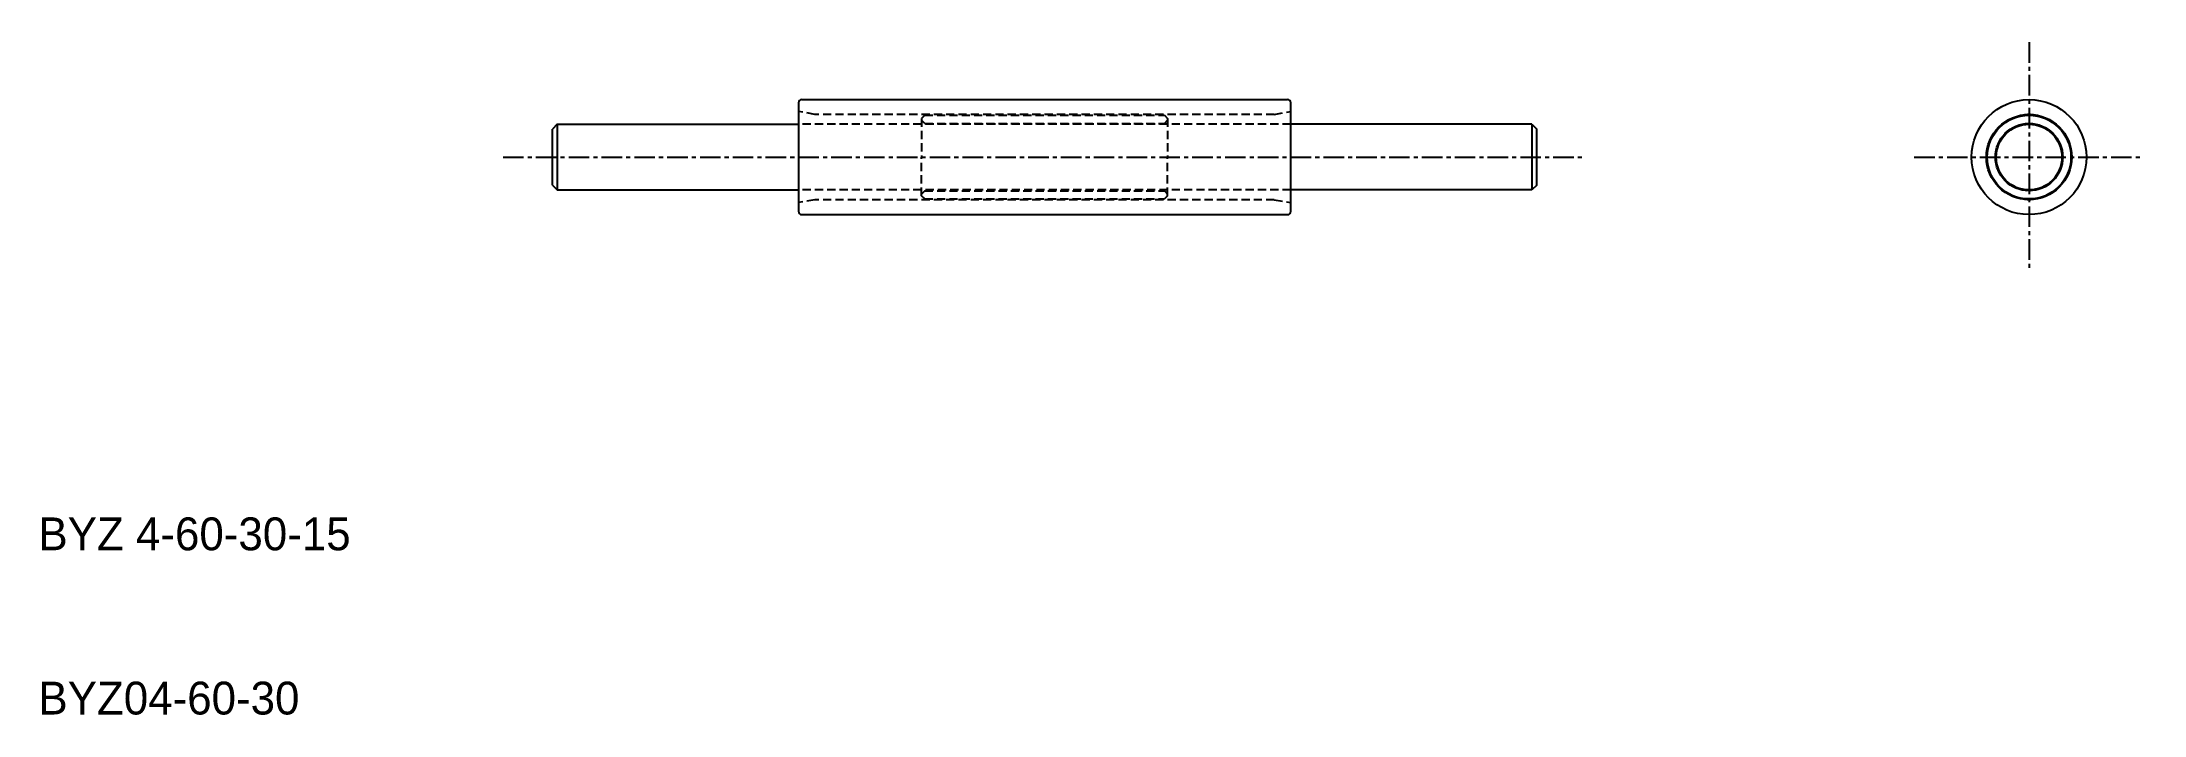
# Model space of a CAD drawing. Extents: x 10 to 138, y 99 to 140.
import ezdxf

# ---------------------------------------------------------------- set-up
doc = ezdxf.new("R2010")
doc.units = 0
doc.linetypes.add('CENTER', pattern=[2, 1.25, -0.25, 0.25, -0.25])
doc.linetypes.add('DASHED', pattern=[0.75, 0.5, -0.25])
doc.layers.get('0').update_dxf_attribs({"linetype": 'CONTINUOUS'})
doc.layers.add('CENTER', color=1, linetype='CENTER')

msp = doc.modelspace()

# ---------------------------------------------------------------- linework, layer by layer
at = {"color": 7, "linetype": 'CONTINUOUS'}
for p, q in [((56.32, 136.21), (56.32, 129.61)), ((56.52, 136.41), (86.12, 136.41)), ((86.32, 129.61), (86.32, 136.21)), ((41.62, 134.91), (41.32, 134.61)), ((41.32, 131.21), (41.32, 134.61)), ((41.62, 134.91), (41.62, 130.91)), ((41.62, 134.91), (56.32, 134.91)), ((101.02, 134.91), (86.32, 134.91)), ((101.02, 134.91), (101.32, 134.61)), ((101.02, 134.91), (101.02, 130.91)), ((101.32, 131.21), (101.32, 134.61)), ((41.32, 131.21), (41.62, 130.91)), ((41.62, 130.91), (56.32, 130.91)), ((101.02, 130.91), (86.32, 130.91)), ((101.32, 131.21), (101.02, 130.91)), ((56.52, 129.41), (86.12, 129.41))]:
    msp.add_line(p, q, dxfattribs=at)
at = {"color": 3, "linetype": 'DASHED'}
for p, q in [((57.32, 135.51), (56.32, 135.69)), ((86.32, 134.91), (56.32, 134.91)), ((85.32, 135.51), (57.32, 135.51)), ((64.02, 135.46), (63.82, 135.26)), ((63.82, 135.26), (63.82, 132.91)), ((64.02, 134.96), (63.82, 135.16)), ((64.02, 135.46), (78.62, 135.46)), ((64.02, 134.96), (78.62, 134.96)), ((78.62, 135.46), (78.82, 135.26)), ((78.62, 134.96), (78.82, 135.16)), ((78.82, 135.26), (78.82, 132.91)), ((85.32, 135.51), (86.32, 135.69)), ((63.82, 130.56), (63.82, 132.91)), ((78.82, 130.56), (78.82, 132.91)), ((86.32, 130.91), (56.32, 130.91)), ((64.02, 130.86), (63.82, 130.66)), ((64.02, 130.86), (78.62, 130.86)), ((78.62, 130.86), (78.82, 130.66)), ((57.32, 130.31), (56.32, 130.14)), ((85.32, 130.31), (57.32, 130.31)), ((64.02, 130.36), (63.82, 130.56)), ((64.02, 130.36), (78.62, 130.36)), ((78.82, 130.56), (78.62, 130.36)), ((85.32, 130.31), (86.32, 130.14))]:
    msp.add_line(p, q, dxfattribs=at)
at = {"color": 7, "linetype": 'CONTINUOUS'}
for radius in [3.5, 2.6, 2.55, 2.05, 2]:
    msp.add_circle((131.32, 132.91), radius, dxfattribs=at)
for centre, radius, start, end in [((56.52, 136.21), 0.2, 90, 180), ((86.12, 136.21), 0.2, 0, 90), ((131.32, 135.21), 0.3, 54.43, 125.57), ((131.32, 135.21), 0.3, 238.5681, 301.4319), ((129.33, 134.06), 0.3, 114.43, 185.57), ((129.33, 134.06), 0.3, 298.5681, 1.4319), ((133.32, 134.06), 0.3, 178.5681, 241.4319), ((133.32, 134.06), 0.3, 354.43, 65.57), ((129.33, 131.76), 0.3, 358.5681, 61.4319), ((133.32, 131.76), 0.3, 118.5681, 181.4319), ((129.33, 131.76), 0.3, 174.43, 245.57), ((131.32, 130.61), 0.3, 58.5681, 121.4319), ((133.32, 131.76), 0.3, 294.43, 5.57), ((56.52, 129.61), 0.2, 180, 270), ((86.12, 129.61), 0.2, 270, 0), ((131.32, 130.61), 0.3, 234.43, 305.57)]:
    msp.add_arc(centre, radius, start, end, dxfattribs=at)
at = {"layer": 'CENTER', "color": 1, "linetype": 'CENTER'}
for p, q in [((131.32, 139.91), (131.32, 125.91)), ((38.32, 132.91), (104.32, 132.91)), ((124.32, 132.91), (138.32, 132.91))]:
    msp.add_line(p, q, dxfattribs=at)

# ---------------------------------------------------------------- texts
at = {"color": 7, "linetype": 'CONTINUOUS'}
for s, p in [('BYZ 4-60-30-15', (10, 108.97)), ('BYZ04-60-30', (10, 98.97))]:
    msp.add_text(s, height=2, dxfattribs=at).set_placement(p)

doc.saveas('drawing.dxf')
